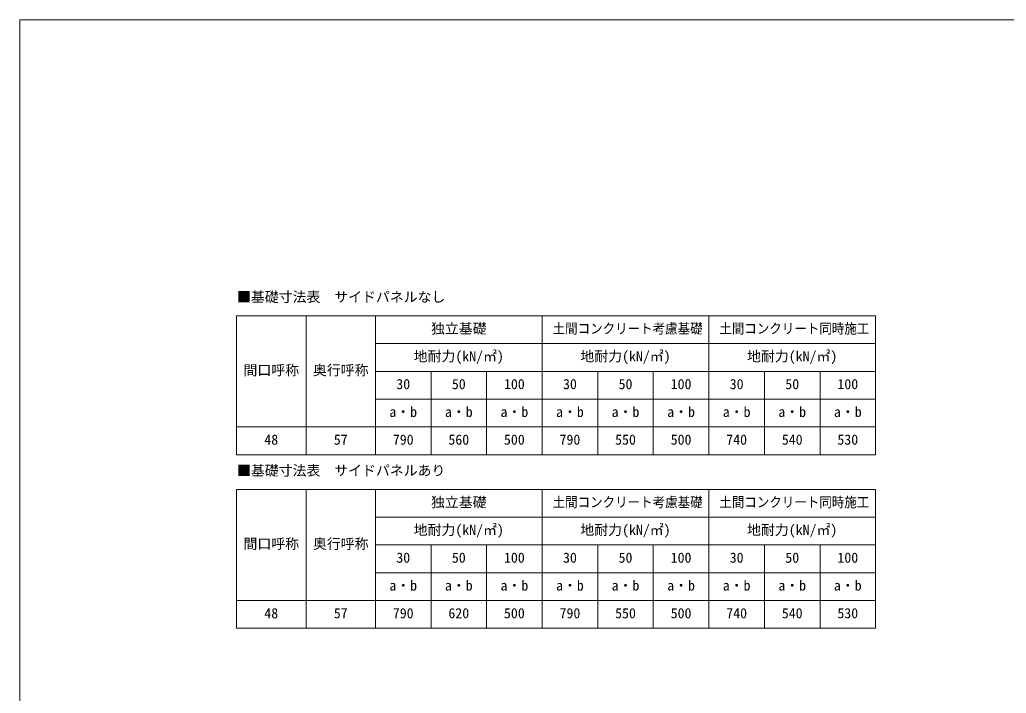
# Model space of a CAD drawing. Units: millimetres at full size, sheet at 1:40; details may follow other scales. Extents: x -11243 to 11243, y -7760 to 7760.
# Drawn here: x -11243 to 119, y 0 to 7760 of the extents above; entities that cross this region are included whole.
import ezdxf
from ezdxf.enums import TextEntityAlignment as Align

# ---------------------------------------------------------------- set-up
doc = ezdxf.new("R2010")
doc.units = ezdxf.units.MM
doc.header["$LTSCALE"] = 40
doc.layers.add('0-E_DET2', color=7, linetype='Continuous', lineweight=18)
doc.layers.add('F-0_240', color=7, linetype='Continuous', lineweight=9)
doc.styles.add('ＭＳ ゴシック', font='')
doc.styles.get('ＭＳ ゴシック').set_extended_font_data('MS Gothic')

msp = doc.modelspace()

# ---------------------------------------------------------------- linework, layer by layer
at = {"layer": '0-E_DET2'}
for p, q in [((-8745.67, 4348.59), (-8745.67, 2748.59)), ((-8745.67, 4348.59), (-1385.67, 4348.59)), ((-7945.67, 4348.59), (-7945.67, 2748.59)), ((-7145.67, 4348.59), (-7145.67, 2748.59)), ((-5225.67, 4348.59), (-5225.67, 2748.59)), ((-3305.67, 4348.59), (-3305.67, 2748.59)), ((-1385.67, 4348.59), (-1385.67, 2748.59)), ((-7145.67, 4028.59), (-1385.67, 4028.59)), ((-7145.67, 3708.59), (-1385.67, 3708.59)), ((-6505.67, 3708.59), (-6505.67, 2748.59)), ((-5865.67, 3708.59), (-5865.67, 2748.59)), ((-4585.67, 3708.59), (-4585.67, 2748.59)), ((-3945.67, 3708.59), (-3945.67, 2748.59)), ((-2665.67, 3708.59), (-2665.67, 2748.59)), ((-2025.67, 3708.59), (-2025.67, 2748.59)), ((-7145.67, 3388.59), (-1385.67, 3388.59)), ((-8745.67, 3068.59), (-1385.67, 3068.59)), ((-8745.67, 2748.59), (-1385.67, 2748.59)), ((-8745.67, 2348.59), (-8745.67, 748.59)), ((-8745.67, 2348.59), (-1385.67, 2348.59)), ((-7945.67, 2348.59), (-7945.67, 748.59)), ((-7145.67, 2348.59), (-7145.67, 748.59)), ((-5225.67, 2348.59), (-5225.67, 748.59)), ((-3305.67, 2348.59), (-3305.67, 748.59)), ((-1385.67, 2348.59), (-1385.67, 748.59)), ((-7145.67, 2028.59), (-1385.67, 2028.59)), ((-7145.67, 1708.59), (-1385.67, 1708.59)), ((-6505.67, 1708.59), (-6505.67, 748.59)), ((-5865.67, 1708.59), (-5865.67, 748.59)), ((-4585.67, 1708.59), (-4585.67, 748.59)), ((-3945.67, 1708.59), (-3945.67, 748.59)), ((-2665.67, 1708.59), (-2665.67, 748.59)), ((-2025.67, 1708.59), (-2025.67, 748.59)), ((-7145.67, 1388.59), (-1385.67, 1388.59)), ((-8745.67, 1068.59), (-1385.67, 1068.59)), ((-8745.67, 748.59), (-1385.67, 748.59))]:
    msp.add_line(p, q, dxfattribs=at)
at = {"layer": 'F-0_240', "color": 5}
for q in [(-11242.74, -7760), (10677.26, 7760)]:
    msp.add_line((-11242.74, 7760), q, dxfattribs=at)

# ---------------------------------------------------------------- texts
at = {"layer": '0-E_DET2', "style": 'ＭＳ ゴシック'}
for s, p in [('■基礎寸法表\u3000サイドパネルなし', (-8740.4, 4473)), ('独立基礎', (-6505.67, 4108.59)), ('地耐力(kN/㎡)', (-6705.67, 3788.59)), ('地耐力(kN/㎡)', (-4785.67, 3788.59)), ('地耐力(kN/㎡)', (-2865.67, 3788.59)), ('間口呼称', (-8665.67, 3628.59)), ('奥行呼称', (-7865.67, 3628.59)), ('30', (-6905.67, 3468.59)), ('50', (-6265.67, 3468.59)), ('100', (-5665.67, 3468.59)), ('30', (-4985.67, 3468.59)), ('50', (-4345.67, 3468.59)), ('100', (-3745.67, 3468.59)), ('30', (-3065.67, 3468.59)), ('50', (-2425.67, 3468.59)), ('100', (-1825.67, 3468.59)), ('a・b', (-6985.67, 3148.59)), ('a・b', (-6345.67, 3148.59)), ('a・b', (-5705.67, 3148.59)), ('a・b', (-5065.67, 3148.59)), ('a・b', (-4425.67, 3148.59)), ('a・b', (-3785.67, 3148.59)), ('a・b', (-3145.67, 3148.59)), ('a・b', (-2505.67, 3148.59)), ('a・b', (-1865.67, 3148.59)), ('48', (-8425.67, 2828.59)), ('57', (-7625.67, 2828.59)), ('790', (-6945.67, 2828.59)), ('560', (-6305.67, 2828.59)), ('500', (-5665.67, 2828.59)), ('790', (-5025.67, 2828.59)), ('550', (-4385.67, 2828.59)), ('500', (-3745.67, 2828.59)), ('740', (-3105.67, 2828.59)), ('540', (-2465.67, 2828.59)), ('530', (-1825.67, 2828.59)), ('■基礎寸法表\u3000サイドパネルあり', (-8740.4, 2473)), ('独立基礎', (-6505.67, 2108.59)), ('地耐力(kN/㎡)', (-6705.67, 1788.59)), ('地耐力(kN/㎡)', (-4785.67, 1788.59)), ('地耐力(kN/㎡)', (-2865.67, 1788.59)), ('間口呼称', (-8665.67, 1628.59)), ('奥行呼称', (-7865.67, 1628.59)), ('30', (-6905.67, 1468.59)), ('50', (-6265.67, 1468.59)), ('100', (-5665.67, 1468.59)), ('30', (-4985.67, 1468.59)), ('50', (-4345.67, 1468.59)), ('100', (-3745.67, 1468.59)), ('30', (-3065.67, 1468.59)), ('50', (-2425.67, 1468.59)), ('100', (-1825.67, 1468.59)), ('a・b', (-6985.67, 1148.59)), ('a・b', (-6345.67, 1148.59)), ('a・b', (-5705.67, 1148.59)), ('a・b', (-5065.67, 1148.59)), ('a・b', (-4425.67, 1148.59)), ('a・b', (-3785.67, 1148.59)), ('a・b', (-3145.67, 1148.59)), ('a・b', (-2505.67, 1148.59)), ('a・b', (-1865.67, 1148.59)), ('48', (-8425.67, 828.59)), ('57', (-7625.67, 828.59)), ('790', (-6945.67, 828.59)), ('620', (-6305.67, 828.59)), ('500', (-5665.67, 828.59)), ('790', (-5025.67, 828.59)), ('550', (-4385.67, 828.59)), ('500', (-3745.67, 828.59)), ('740', (-3105.67, 828.59)), ('540', (-2465.67, 828.59)), ('530', (-1825.67, 828.59))]:
    msp.add_text(s, height=117.3, dxfattribs=at).set_placement(p, align=Align.BOTTOM_LEFT)
at = {"layer": '0-E_DET2', "style": 'ＭＳ ゴシック', "width": 0.9}
for s, p in [('土間コンクリート考慮基礎', (-5105.67, 4108.59)), ('土間コンクリート同時施工', (-3185.67, 4108.59)), ('土間コンクリート考慮基礎', (-5105.67, 2108.59)), ('土間コンクリート同時施工', (-3185.67, 2108.59))]:
    msp.add_text(s, height=117.3, dxfattribs=at).set_placement(p, align=Align.BOTTOM_LEFT)

doc.saveas('drawing.dxf')
